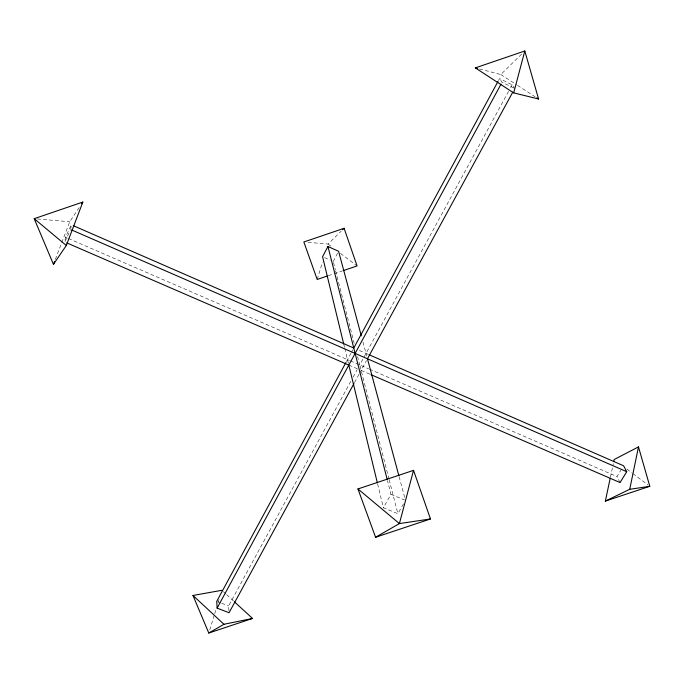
<?xml version="1.0" encoding="UTF-8"?>
<svg xmlns="http://www.w3.org/2000/svg" width="684" height="684" viewBox="0 0 684 684"><rect width="100%" height="100%" fill="white"/><g stroke="black" fill="none" stroke-linecap="round" stroke-linejoin="round"><path stroke-width="0.51" stroke-dasharray="3.42 2.56" d="M70.666 229.525L71.324 224.822L65.467 237.237L64.758 242.025L70.204 230.482M610.436 477.175L613.309 463.658M209.714 629.973L214.391 614.719M214.699 613.702L216.264 608.615M218.128 602.519L219.068 599.466M317.196 279.448L322.463 262.263M55.344 259.407L61.406 243.555M61.782 242.563L69.742 221.753L79.421 207.192M333.211 261.502L337.614 253.148M346.489 361.503L350.875 353.389M351.354 352.499L352.799 349.832M498.516 80.481L499.525 78.6L512.136 84.807L514.761 88.492M228.943 610.786L228.618 605.921L351.054 380.877M353.098 377.123L357.176 369.625M508.571 91.357L359.733 364.94L357.604 356.663M510.615 87.612L512.136 84.807M354.5 382.561L359.091 374.148M359.604 373.207L366.487 360.571M403.449 503.911L397.874 513.701L383.382 507.733L390.957 494.327L387.554 480.955M620.063 482.562L616.985 476.577L620.833 470.267M308.057 242.341L328.046 244.068L341.188 231.175M479.399 68.956L500.799 74.53L521.798 53.916M328.166 275.738L333.151 274.045M334.151 273.703L342.128 271.001M37.338 218.957L69.742 221.753M217.734 601.715L220.701 602.861M221.693 603.245L228.618 605.921M390.957 494.327L404.509 499.953M348.814 365.068L357.339 368.762M361.135 370.403L369.924 374.208M65.467 237.237L67.425 238.092M68.409 238.511L349.379 360.442M350.319 360.853L368.531 368.762M369.514 369.18L616.985 476.577M359.416 350.516L367.975 354.244M324.498 257.594L330.304 260.202M513.846 88.048L502.056 82.251L499.525 78.6M500.799 74.53L516.625 84.773M517.497 85.346L535.076 96.735M328.046 244.068L332.193 247.198M340.487 253.439L356.253 265.315M626.912 469.07L631.999 472.901M632.845 473.542L648.107 485.033M223.446 591.754L225.806 593.917M226.592 594.644L233.672 601.133M362.965 342.043L366.735 356.09M399.14 476.757L405.202 499.329M333.476 262.536L335.331 269.778M335.596 270.813L354.158 343.214M359.964 365.846L388.888 478.655M389.153 479.681L397.874 513.701M344.009 345.223L344.505 347.284M344.753 348.31L348.592 364.162M377.619 483.956L383.382 507.733"/><path stroke-width="1.03" d="M610.214 478.219L605.357 501.09L629.725 489.299L638.48 446.9L614.189 459.503L613.753 461.58M413.529 470.361L399.413 523.576L375.584 537.256L357.946 488.949L413.529 470.361L430.475 518.951L375.584 537.256M513.684 92.879L524.799 50.975L475.32 67.896L513.684 92.879L538.59 99.009L524.799 50.975M66.305 245.488L82.841 202.054L34.2 218.683L53.446 264.357L66.305 245.488L34.2 218.683M53.446 264.357L54.583 261.391M361.306 335.861L338.597 251.293L327.944 246.488L322.566 256.731L343.761 344.197M345.976 362.443L216.743 601.33L217.119 608.127L229.072 612.727L353.996 383.502M498.003 81.413L353.765 348.045L73.282 225.669M217.119 608.127L501.039 84.123M512.718 92.237L367.462 358.784L398.866 475.731M368.95 354.671L623.586 465.77L626.715 471.695L620.063 482.562L370.899 374.635M81.704 203.772L82.841 202.054M342.641 229.747L344.103 228.311L357.082 265.939L343.12 270.667M221.873 590.309L192.965 595.465L208.782 633.025L223.959 624.278L252.55 618.447L234.458 601.86M344.103 228.311L303.85 241.982L317.196 279.448L327.166 276.071M208.782 633.025L252.55 618.447M605.357 501.09L649.8 486.307L638.48 446.9M430.475 518.951L399.413 523.576L357.946 488.949M629.725 489.299L649.8 486.307M475.32 67.896L477.355 68.426M66.724 242.871L348.814 365.068L377.371 482.921M71.64 229.952L626.715 471.695M536.837 97.872L538.59 99.009M192.965 595.465L223.959 624.278M327.944 246.488L387.298 479.929"/></g></svg>
